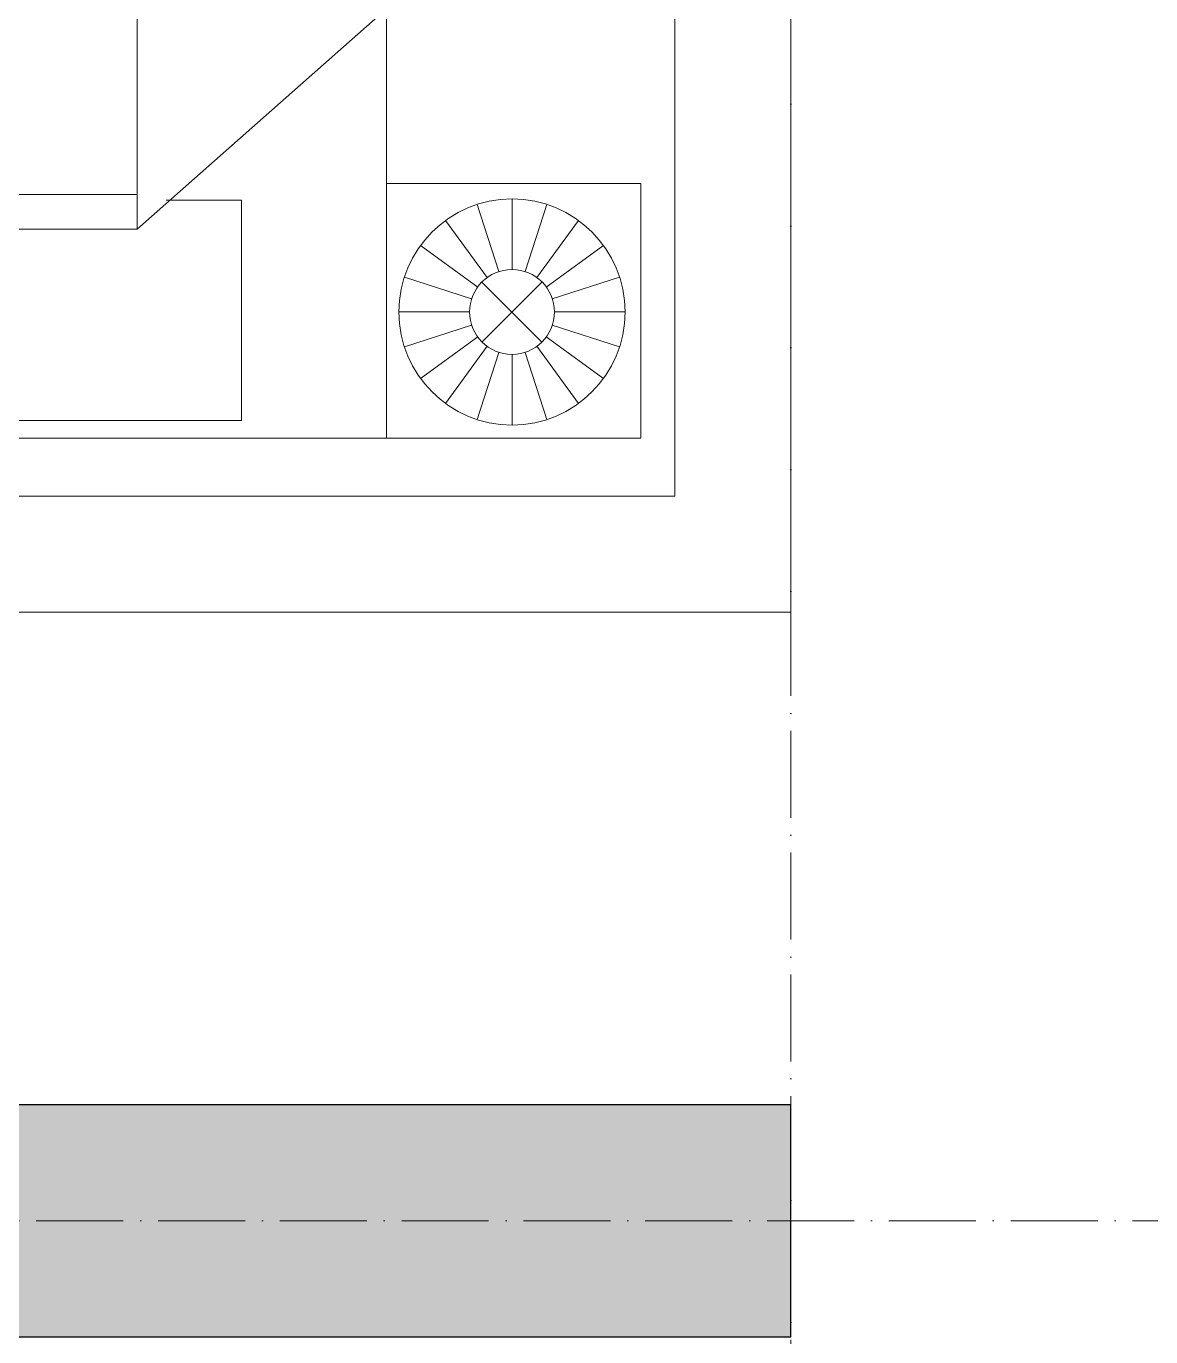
# Model space of a CAD drawing. Header units: millimetres. Extents: x -20144 to 122974, y -38328 to 48263.
# Drawn here: x 39682 to 41621, y 11250 to 13510 of the extents above; entities that cross this region are included whole.
import ezdxf

# ---------------------------------------------------------------- set-up
doc = ezdxf.new("R2010")
doc.units = ezdxf.units.MM
doc.linetypes.add('Grid Line', pattern=[4.2, 3, -0.6, 0, -0.6])
for name, color, linetype, lineweight in [('NET-CAT', 3, 'Continuous', 15), ('THIET BI', 44, 'Continuous', 5), ('TRUC', 225, 'Continuous', 5), ('X-COT HAM$0$LC.HA', 8, 'Continuous', 9)]:
    doc.layers.add(name, color=color, linetype=linetype, lineweight=lineweight)

# ---------------------------------------------------------------- blocks, each defined once
blk = doc.blocks.new('ALC1807-ASCENT PLAZA-KET CAU_rvt-1-MẶT BẰNG TẦNG 5 ĐẾN TẦNG 22')
at = {"layer": 'X-COT HAM$0$LC.HA'}
h = blk.add_hatch(color=256, dxfattribs=at)
h.dxf.hatch_style = 1
h.paths.add_polyline_path([(39200.5, 11649.9), (39200.5, 11249.9), (41000.5, 11249.9), (41000.5, 11649.9)])
at = {"ltscale": 1000}
blk.add_lwpolyline([(39200.5, 11649.9), (39200.5, 11249.9), (41000.5, 11249.9), (41000.5, 11649.9)], close=True, dxfattribs=at)
blk = doc.blocks.new('X-GIUONG1 - X-GIUONG-V66-MẶT BẰNG TẦNG 5 ĐẾN TẦNG 22')
at = {"layer": 'THIET BI'}
for p, q in [((-800, 0), (-1239, 0)), ((-1239, 0), (-1239, -439)), ((-1239, 0), (-800, 0)), ((-1239, -439), (-1239, 0)), ((-1016.6, -144.2), (-1016.6, -22.2)), ((-800, -439), (-800, 0)), ((800, 0), (-800, 0)), ((-800, 0), (-800, -2000)), ((800, 0), (-800, 0)), ((-800, 0), (-800, -439)), ((-800, 0), (-800, -2000)), ((1239, 0), (800, 0)), ((800, 0), (800, -439)), ((800, -2000), (800, 0)), ((1239, 0), (800, 0)), ((800, 0), (800, -439)), ((800, -2000), (800, 0)), ((1016.6, -144.2), (1016.6, -22.2)), ((1239, -439), (1239, 0)), ((1239, -439), (1239, 0)), ((-1039.2, -147.8), (-1076.9, -31.8)), ((-993.9, -147.8), (-956.3, -31.8)), ((-550, -30), (-550, -410)), ((-30, -30), (-550, -30)), ((-30, -360), (-30, -30)), ((30, -30), (30, -360)), ((550, -30), (30, -30)), ((550, -360), (550, -30)), ((993.9, -147.8), (956.3, -31.8)), ((1039.2, -147.8), (1076.9, -31.8)), ((-1059.6, -158.2), (-1131.2, -59.5)), ((-973.5, -158.2), (-901.9, -59.5)), ((973.5, -158.2), (901.9, -59.5)), ((1059.6, -158.2), (1131.2, -59.5)), ((-1075.8, -174.4), (-1174.4, -102.7)), ((-957.4, -174.4), (-858.7, -102.7)), ((957.4, -174.4), (858.7, -102.7)), ((1075.8, -174.4), (1174.4, -102.7)), ((-1086.1, -194.8), (-1202.1, -157.1)), ((-947, -194.8), (-831, -157.1)), ((947, -194.8), (831, -157.1)), ((1086.1, -194.8), (1202.1, -157.1)), ((-1068.3, -269.1), (-964.8, -165.6)), ((-1068.3, -165.6), (-964.8, -269.1)), ((1068.3, -269.1), (964.8, -165.6)), ((1068.3, -165.6), (964.8, -269.1)), ((-1089.7, -217.4), (-1211.7, -217.4)), ((-943.4, -217.4), (-821.4, -217.4)), ((-821.4, -217.4), (-943.4, -217.4)), ((943.4, -217.4), (821.4, -217.4)), ((821.4, -217.4), (943.4, -217.4)), ((1089.7, -217.4), (1211.7, -217.4)), ((-1086.1, -240), (-1202.1, -277.7)), ((-947, -240), (-831, -277.7)), ((947, -240), (831, -277.7)), ((1086.1, -240), (1202.1, -277.7)), ((-1075.8, -260.4), (-1174.4, -332.1)), ((-957.4, -260.4), (-858.7, -332.1)), ((957.4, -260.4), (858.7, -332.1)), ((1075.8, -260.4), (1174.4, -332.1)), ((-1059.6, -276.6), (-1131.2, -375.2)), ((-1039.2, -287), (-1076.9, -402.9)), ((-1016.6, -290.5), (-1016.6, -412.5)), ((-993.9, -287), (-956.3, -402.9)), ((-973.5, -276.6), (-901.9, -375.2)), ((973.5, -276.6), (901.9, -375.2)), ((993.9, -287), (956.3, -402.9)), ((1016.6, -290.5), (1016.6, -412.5)), ((1039.2, -287), (1076.9, -402.9)), ((1059.6, -276.6), (1131.2, -375.2)), ((-370, -360), (-800, -740)), ((-370, -740), (-370, -360)), ((800, -360), (-370, -360)), ((-550, -410), (-420, -410)), ((-370, -420), (800, -420)), ((-1239, -439), (-800, -439)), ((-800, -439), (-1239, -439)), ((800, -439), (1239, -439)), ((800, -439), (1239, -439)), ((-800, -740), (-370, -740)), ((-800, -2000), (800, -2000)), ((-800, -2000), (800, -2000))]:
    blk.add_line(p, q, dxfattribs=at)
for centre, radius in [((-1016.6, -217.4), 195.1), ((1016.6, -217.4), 195.1), ((-1016.6, -217.4), 73.2), ((1016.6, -217.4), 73.2)]:
    blk.add_circle(centre, radius, dxfattribs=at)

msp = doc.modelspace()

# ---------------------------------------------------------------- linework, layer by layer
at = {"layer": 'NET-CAT'}
for p, q in [((40800.5, 13699.9), (40800.5, 12799.9)), ((41000.5, 12799.9), (41000.5, 13699.9)), ((40800.5, 12799.9), (40800.5, 12699.9)), ((41000.5, 12499.9), (41000.5, 12799.9)), ((40800.5, 12699.9), (37600.5, 12699.9)), ((37600.5, 12499.9), (41000.5, 12499.9))]:
    msp.add_line(p, q, dxfattribs=at)
at = {"layer": 'TRUC', "linetype": 'Grid Line', "ltscale": 50}
for p, q in [((41000.5, 43599.9), (41000.5, -4500.1)), ((43000.5, 11449.9), (-12092.4, 11449.9))]:
    msp.add_line(p, q, dxfattribs=at)

# ---------------------------------------------------------------- block references
at = {"lineweight": 5}
msp.add_blockref('ALC1807-ASCENT PLAZA-KET CAU_rvt-1-MẶT BẰNG TẦNG 5 ĐẾN TẦNG 22', (0, 0), dxfattribs=at)
at = {"layer": 'THIET BI', "rotation": 180}
msp.add_blockref('X-GIUONG1 - X-GIUONG-V66-MẶT BẰNG TẦNG 5 ĐẾN TẦNG 22', (39503, 12799.9), dxfattribs=at)

doc.saveas('drawing.dxf')
